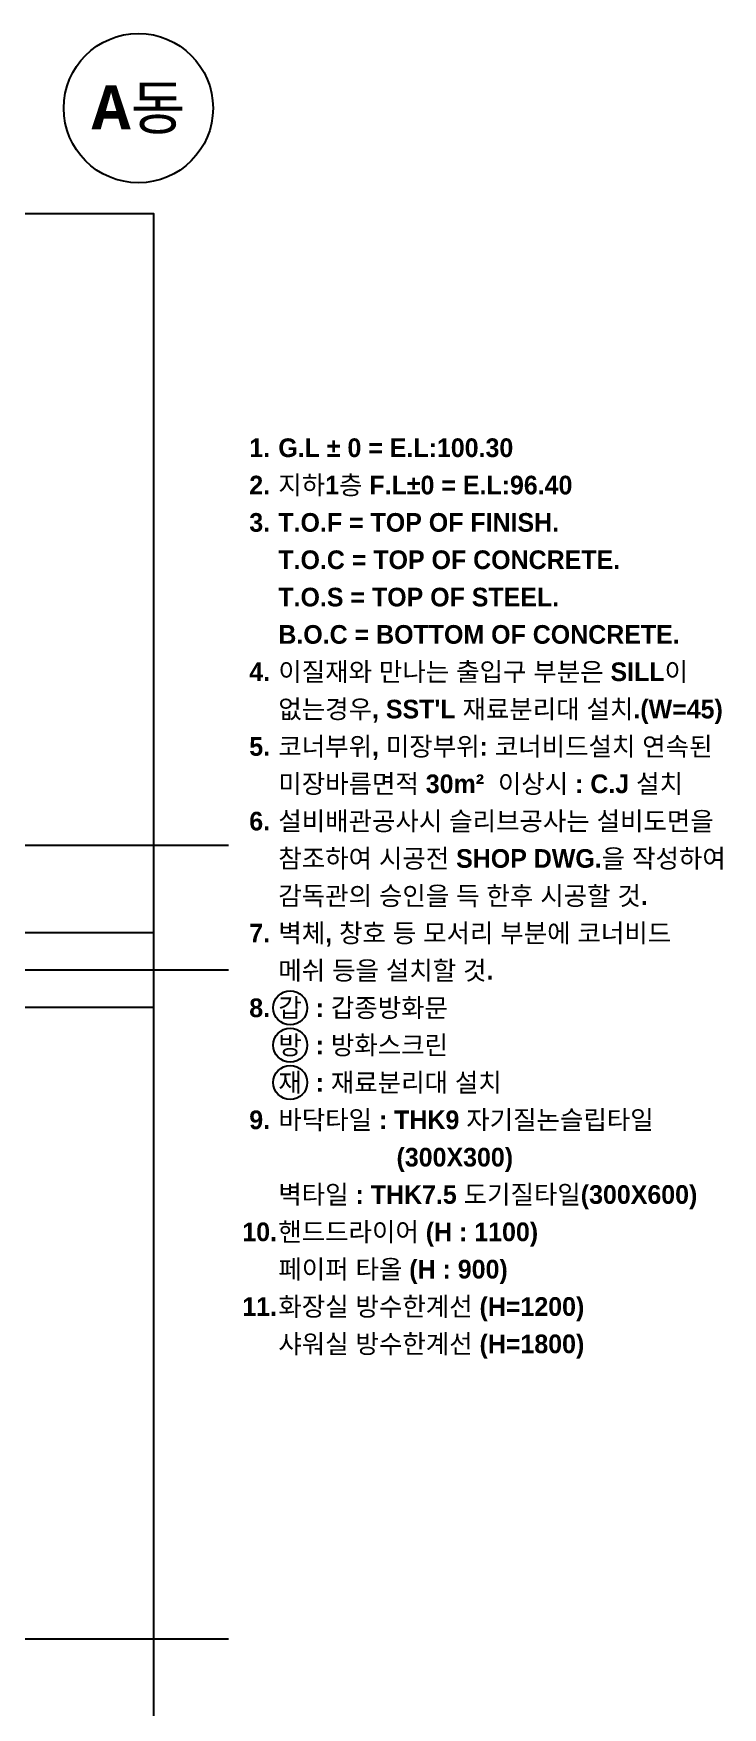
# Model space of a CAD drawing. Header units: millimetres. Extents: x 0 to 336000, y 0 to 30768.
# Drawn here: x 118907 to 124445, y 15100 to 28550 of the extents above; entities that cross this region are included whole.
import ezdxf
from ezdxf.enums import TextEntityAlignment as Align

# ---------------------------------------------------------------- set-up
doc = ezdxf.new("R2010")
doc.units = ezdxf.units.MM
doc.header["$LTSCALE"] = 50
for name, color, linetype in [('A-ANNO-GRA1', 7, 'Continuous'), ('A-ANNO-SYMB', 7, 'Continuous'), ('A-ANNO-TITL', 7, 'Continuous')]:
    doc.layers.add(name, color=color, linetype=linetype)
doc.layers.add('G(그리드1)', color=185, linetype='Continuous', plot=False)
doc.layers.add('G(그리드2)', color=235, linetype='Continuous', plot=False)
doc.styles.add('2020음성 1차', font='나눔고딕Bold.ttf')
doc.styles.add('SH_진천_나눔', font='')
doc.styles.get('SH_진천_나눔').set_extended_font_data('NanumGothic', bold=True)

msp = doc.modelspace()

# ---------------------------------------------------------------- linework, layer by layer
at = {"layer": 'A-ANNO-GRA1'}
for p, q in [((119874.8, 21325), (85600, 21325)), ((119874.8, 20725), (85600, 20725))]:
    msp.add_line(p, q, dxfattribs=at)
msp.add_lwpolyline([(85600, 27100), (85600, 1600), (119874.8, 1600), (119874.8, 27100)], close=True, dxfattribs=at)
msp.add_circle((119750, 27950), 600, dxfattribs=at)
at = {"layer": 'A-ANNO-SYMB'}
for centre in [(120970.4, 20721.8), (120970.4, 20421.8), (120970.4, 20121.8)]:
    msp.add_circle(centre, 136.9, dxfattribs=at)
at = {"layer": 'G(그리드1)'}
for p, q in [((120474.8, 22025), (85000, 22025)), ((120474.8, 15650), (85000, 15650))]:
    msp.add_line(p, q, dxfattribs=at)
at = {"layer": 'G(그리드2)'}
msp.add_line((120474.8, 21025), (85000, 21025), dxfattribs=at)

# ---------------------------------------------------------------- texts
at = {"layer": 'A-ANNO-TITL', "style": 'SH_진천_나눔'}
msp.add_text('A동', height=350, dxfattribs=at).set_placement((119750, 27950), align=Align.MIDDLE)
at = {"layer": 'A-ANNO-TITL', "style": '2020음성 1차'}
for s, p in [('1.', (120724.8, 25221.8)), ('2.', (120724.8, 24921.8)), ('3.', (120724.8, 24621.8)), ('4.', (120724.8, 23421.8)), ('5.', (120724.8, 22821.8)), ('6.', (120724.8, 22221.8)), ('7.', (120724.8, 21321.8)), ('8.', (120724.8, 20721.8)), ('9.', (120724.8, 19821.8)), ('10.', (120724.8, 18921.8)), ('11.', (120724.8, 18321.8))]:
    msp.add_text(s, height=150, dxfattribs=at).set_placement(p, align=Align.MIDDLE_CENTER)
for s, p in [('G.L %%P 0 = E.L:100.30', (120874.8, 25221.8)), ('지하1층 F.L%%P0 = E.L:96.40', (120874.8, 24921.8)), ('T.O.F = TOP OF FINISH.', (120874.8, 24621.8)), ('T.O.C = TOP OF CONCRETE.', (120874.8, 24321.8)), ('T.O.S = TOP OF STEEL.', (120874.8, 24021.8)), ('B.O.C = BOTTOM OF CONCRETE.', (120874.8, 23721.8)), ('이질재와 만나는 출입구 부분은 SILL이', (120874.8, 23421.8)), ("없는경우, SST'L 재료분리대 설치.(W=45)", (120874.8, 23121.8)), ('코너부위, 미장부위: 코너비드설치 연속된', (120874.8, 22821.8)), ('미장바름면적 30m²  이상시 : C.J 설치 ', (120874.8, 22521.8)), ('설비배관공사시 슬리브공사는 설비도면을', (120874.8, 22221.8)), ('참조하여 시공전 SHOP DWG.을 작성하여 ', (120874.8, 21921.8)), ('감독관의 승인을 득 한후 시공할 것.', (120874.8, 21621.8)), ('벽체, 창호 등 모서리 부분에 코너비드', (120874.8, 21321.8)), ('메쉬 등을 설치할 것.', (120874.8, 21021.8)), ('갑  : 갑종방화문', (120874.8, 20721.8)), ('방  : 방화스크린', (120874.8, 20421.8)), ('재  : 재료분리대 설치', (120874.8, 20121.8))]:
    msp.add_text(s, height=150, dxfattribs=at).set_placement(p, align=Align.MIDDLE_LEFT)
at = {"layer": 'A-ANNO-TITL', "color": 0, "style": '2020음성 1차'}
for s, p in [('바닥타일 : THK9 자기질논슬립타일', (120874.8, 19821.8)), ('(300X300)', (121824.8, 19521.8)), ('벽타일 : THK7.5 도기질타일(300X600)', (120874.8, 19221.8)), ('핸드드라이어 (H : 1100)', (120874.8, 18921.8)), ('페이퍼 타올 (H : 900)', (120874.8, 18621.8)), ('화장실 방수한계선 (H=1200)', (120874.8, 18321.8)), ('샤워실 방수한계선 (H=1800)', (120874.8, 18021.8))]:
    msp.add_text(s, height=150, dxfattribs=at).set_placement(p, align=Align.MIDDLE_LEFT)

doc.saveas('drawing.dxf')
